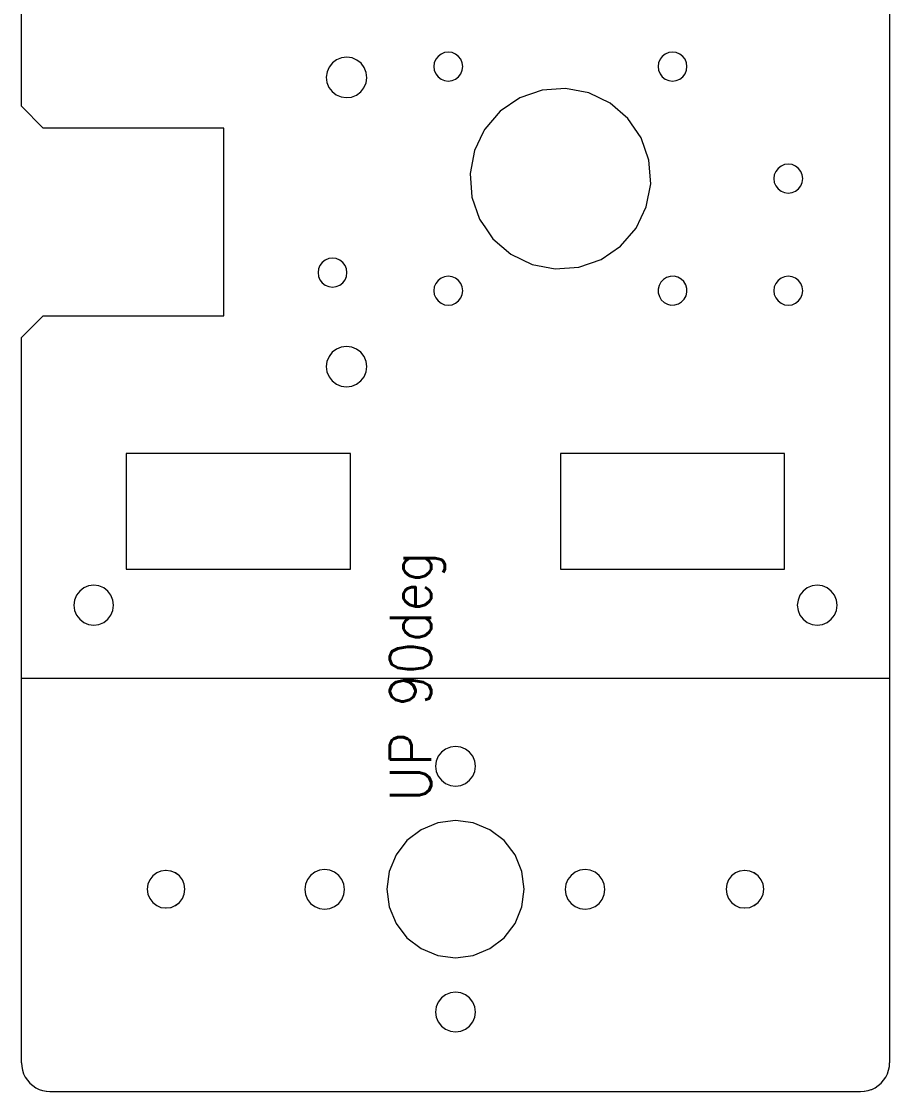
# Model space of a CAD drawing. Extents: x 0 to 2200, y 1000 to 1655.
# Drawn here: x 1959.1 to 2079.1, y 1232.6 to 1380.6 of the extents above; entities that cross this region are included whole.
import ezdxf

# ---------------------------------------------------------------- set-up
doc = ezdxf.new("R2010")
doc.units = 0
doc.layers.get('0').update_dxf_attribs({"linetype": 'CONTINUOUS', "lineweight": 25, "true_color": 0xffffff})
doc.layers.add('Layer0', color=7, linetype='BYLAYER', lineweight=5)
doc.styles.add('textstyle5', font='')
doc.styles.get('textstyle5').set_extended_font_data('Standard')

msp = doc.modelspace()

# ---------------------------------------------------------------- linework, layer by layer
at = {"layer": 'Layer0'}
for p, q in [((1959.07, 1368.88), (1959.07, 1466.02)), ((2079.07, 1466.02), (2079.07, 1289.73)), ((2002.64, 1375.32), (2002.06, 1374.88)), ((2003.32, 1375.59), (2002.64, 1375.32)), ((2004.05, 1375.68), (2003.32, 1375.59)), ((2004.77, 1375.57), (2004.05, 1375.68)), ((2005.44, 1375.28), (2004.77, 1375.57)), ((2006.02, 1374.83), (2005.44, 1375.28)), ((2016.34, 1375.38), (2016.14, 1374.89)), ((2016.66, 1375.79), (2016.34, 1375.38)), ((2017.07, 1376.11), (2016.66, 1375.79)), ((2017.56, 1376.31), (2017.07, 1376.11)), ((2018.07, 1376.38), (2017.56, 1376.31)), ((2018.59, 1376.31), (2018.07, 1376.38)), ((2019.07, 1376.11), (2018.59, 1376.31)), ((2019.49, 1375.79), (2019.07, 1376.11)), ((2019.81, 1375.38), (2019.49, 1375.79)), ((2020.01, 1374.89), (2019.81, 1375.38)), ((2047.34, 1375.38), (2047.14, 1374.89)), ((2047.66, 1375.79), (2047.34, 1375.38)), ((2048.07, 1376.11), (2047.66, 1375.79)), ((2048.56, 1376.31), (2048.07, 1376.11)), ((2049.07, 1376.38), (2048.56, 1376.31)), ((2049.59, 1376.31), (2049.07, 1376.38)), ((2050.07, 1376.11), (2049.59, 1376.31)), ((2050.49, 1375.79), (2050.07, 1376.11)), ((2050.81, 1375.38), (2050.49, 1375.79)), ((2051.01, 1374.89), (2050.81, 1375.38)), ((2001.61, 1374.3), (2001.32, 1373.63)), ((2002.06, 1374.88), (2001.61, 1374.3)), ((2006.45, 1374.25), (2006.02, 1374.83)), ((2006.73, 1373.57), (2006.45, 1374.25)), ((2016.14, 1374.89), (2016.07, 1374.38)), ((2016.07, 1374.38), (2016.14, 1373.86)), ((2016.14, 1373.86), (2016.34, 1373.38)), ((2019.81, 1373.38), (2020.01, 1373.86)), ((2020.07, 1374.38), (2020.01, 1374.89)), ((2020.01, 1373.86), (2020.07, 1374.38)), ((2047.14, 1374.89), (2047.07, 1374.38)), ((2047.07, 1374.38), (2047.14, 1373.86)), ((2047.14, 1373.86), (2047.34, 1373.38)), ((2050.81, 1373.38), (2051.01, 1373.86)), ((2051.07, 1374.38), (2051.01, 1374.89)), ((2051.01, 1373.86), (2051.07, 1374.38)), ((2001.32, 1373.63), (2001.21, 1372.91)), ((2001.21, 1372.91), (2001.3, 1372.18)), ((2006.71, 1372.12), (2006.81, 1372.84)), ((2006.81, 1372.84), (2006.73, 1373.57)), ((2016.34, 1373.38), (2016.66, 1372.96)), ((2016.66, 1372.96), (2017.07, 1372.64)), ((2017.07, 1372.64), (2017.56, 1372.44)), ((2017.56, 1372.44), (2018.07, 1372.38)), ((2018.07, 1372.38), (2018.59, 1372.44)), ((2018.59, 1372.44), (2019.07, 1372.64)), ((2019.07, 1372.64), (2019.49, 1372.96)), ((2019.49, 1372.96), (2019.81, 1373.38)), ((2047.34, 1373.38), (2047.66, 1372.96)), ((2047.66, 1372.96), (2048.07, 1372.64)), ((2048.07, 1372.64), (2048.56, 1372.44)), ((2048.56, 1372.44), (2049.07, 1372.38)), ((2049.07, 1372.38), (2049.59, 1372.44)), ((2049.59, 1372.44), (2050.07, 1372.64)), ((2050.07, 1372.64), (2050.49, 1372.96)), ((2050.49, 1372.96), (2050.81, 1373.38)), ((2001.3, 1372.18), (2001.57, 1371.5)), ((2001.57, 1371.5), (2002.01, 1370.92)), ((2002.01, 1370.92), (2002.59, 1370.47)), ((2005.39, 1370.44), (2005.97, 1370.87)), ((2005.97, 1370.87), (2006.42, 1371.45)), ((2006.42, 1371.45), (2006.71, 1372.12)), ((2031.03, 1371.11), (2027.95, 1370.04)), ((2034.28, 1371.36), (2031.03, 1371.11)), ((2037.49, 1370.75), (2034.28, 1371.36)), ((2002.59, 1370.47), (2003.26, 1370.18)), ((2003.26, 1370.18), (2003.98, 1370.08)), ((2003.98, 1370.08), (2004.71, 1370.16)), ((2004.71, 1370.16), (2005.39, 1370.44)), ((2027.95, 1370.04), (2025.25, 1368.2)), ((2040.43, 1369.33), (2037.49, 1370.75)), ((2042.9, 1367.2), (2040.43, 1369.33)), ((1962.07, 1365.88), (1959.07, 1368.88)), ((2025.25, 1368.2), (2023.12, 1365.73)), ((2044.74, 1364.5), (2042.9, 1367.2)), ((1987.07, 1365.88), (1962.07, 1365.88)), ((1987.07, 1339.88), (1987.07, 1365.88)), ((2022.91, 1365.3), (2021.7, 1362.79)), ((2022.95, 1365.38), (2022.91, 1365.3)), ((2023.12, 1365.73), (2022.95, 1365.38)), ((2045.81, 1361.42), (2044.74, 1364.5)), ((2021.7, 1362.79), (2021.09, 1359.58)), ((2046.05, 1358.17), (2045.81, 1361.42)), ((2064.07, 1360.61), (2063.66, 1360.29)), ((2064.56, 1360.81), (2064.07, 1360.61)), ((2065.07, 1360.88), (2064.56, 1360.81)), ((2065.59, 1360.81), (2065.07, 1360.88)), ((2066.07, 1360.61), (2065.59, 1360.81)), ((2066.49, 1360.29), (2066.07, 1360.61)), ((2021.09, 1359.58), (2021.34, 1356.33)), ((2063.14, 1359.39), (2063.07, 1358.88)), ((2063.34, 1359.88), (2063.14, 1359.39)), ((2063.66, 1360.29), (2063.34, 1359.88)), ((2066.81, 1359.88), (2066.49, 1360.29)), ((2067.01, 1359.39), (2066.81, 1359.88)), ((2067.07, 1358.88), (2067.01, 1359.39)), ((2045.44, 1354.96), (2046.05, 1358.17)), ((2063.07, 1358.88), (2063.14, 1358.36)), ((2063.14, 1358.36), (2063.34, 1357.88)), ((2063.34, 1357.88), (2063.66, 1357.46)), ((2066.49, 1357.46), (2066.81, 1357.88)), ((2066.81, 1357.88), (2067.01, 1358.36)), ((2067.01, 1358.36), (2067.07, 1358.88)), ((2021.34, 1356.33), (2022.41, 1353.25)), ((2063.66, 1357.46), (2064.07, 1357.14)), ((2064.07, 1357.14), (2064.56, 1356.94)), ((2064.56, 1356.94), (2065.07, 1356.88)), ((2065.07, 1356.88), (2065.59, 1356.94)), ((2065.59, 1356.94), (2066.07, 1357.14)), ((2066.07, 1357.14), (2066.49, 1357.46)), ((2044.03, 1352.02), (2045.44, 1354.96)), ((2022.41, 1353.25), (2023.01, 1352.38)), ((2023.01, 1352.38), (2023.03, 1352.33)), ((2023.03, 1352.33), (2024.25, 1350.55)), ((2041.9, 1349.55), (2044.03, 1352.02)), ((2024.25, 1350.55), (2026.72, 1348.42)), ((2039.2, 1347.71), (2041.9, 1349.55)), ((2000.66, 1347.29), (2000.34, 1346.88)), ((2001.07, 1347.61), (2000.66, 1347.29)), ((2001.56, 1347.81), (2001.07, 1347.61)), ((2002.07, 1347.88), (2001.56, 1347.81)), ((2002.59, 1347.81), (2002.07, 1347.88)), ((2003.07, 1347.61), (2002.59, 1347.81)), ((2003.49, 1347.29), (2003.07, 1347.61)), ((2003.81, 1346.88), (2003.49, 1347.29)), ((2026.72, 1348.42), (2029.66, 1347)), ((2036.12, 1346.64), (2039.2, 1347.71)), ((2000.14, 1346.39), (2000.07, 1345.88)), ((2000.07, 1345.88), (2000.14, 1345.36)), ((2000.34, 1346.88), (2000.14, 1346.39)), ((2004.01, 1346.39), (2003.81, 1346.88)), ((2004.07, 1345.88), (2004.01, 1346.39)), ((2004.01, 1345.36), (2004.07, 1345.88)), ((2029.66, 1347), (2032.86, 1346.4)), ((2032.86, 1346.4), (2036.12, 1346.64)), ((2000.14, 1345.36), (2000.34, 1344.88)), ((2000.34, 1344.88), (2000.66, 1344.46)), ((2000.66, 1344.46), (2001.07, 1344.14)), ((2001.07, 1344.14), (2001.56, 1343.94)), ((2002.59, 1343.94), (2003.07, 1344.14)), ((2003.07, 1344.14), (2003.49, 1344.46)), ((2003.49, 1344.46), (2003.81, 1344.88)), ((2003.81, 1344.88), (2004.01, 1345.36)), ((2016.34, 1344.38), (2016.14, 1343.89)), ((2016.66, 1344.79), (2016.34, 1344.38)), ((2017.07, 1345.11), (2016.66, 1344.79)), ((2017.56, 1345.31), (2017.07, 1345.11)), ((2018.07, 1345.38), (2017.56, 1345.31)), ((2018.59, 1345.31), (2018.07, 1345.38)), ((2019.07, 1345.11), (2018.59, 1345.31)), ((2019.49, 1344.79), (2019.07, 1345.11)), ((2019.81, 1344.38), (2019.49, 1344.79)), ((2020.01, 1343.89), (2019.81, 1344.38)), ((2047.45, 1344.55), (2047.21, 1344.09)), ((2047.81, 1344.93), (2047.45, 1344.55)), ((2048.26, 1345.2), (2047.81, 1344.93)), ((2048.76, 1345.35), (2048.26, 1345.2)), ((2049.28, 1345.37), (2048.76, 1345.35)), ((2049.79, 1345.24), (2049.28, 1345.37)), ((2050.25, 1344.99), (2049.79, 1345.24)), ((2050.63, 1344.64), (2050.25, 1344.99)), ((2050.9, 1344.19), (2050.63, 1344.64)), ((2051.05, 1343.69), (2050.9, 1344.19)), ((2063.34, 1344.38), (2063.14, 1343.89)), ((2063.66, 1344.79), (2063.34, 1344.38)), ((2064.07, 1345.11), (2063.66, 1344.79)), ((2064.56, 1345.31), (2064.07, 1345.11)), ((2065.07, 1345.38), (2064.56, 1345.31)), ((2065.59, 1345.31), (2065.07, 1345.38)), ((2066.07, 1345.11), (2065.59, 1345.31)), ((2066.49, 1344.79), (2066.07, 1345.11)), ((2066.81, 1344.38), (2066.49, 1344.79)), ((2067.01, 1343.89), (2066.81, 1344.38)), ((2001.56, 1343.94), (2002.07, 1343.88)), ((2002.07, 1343.88), (2002.59, 1343.94)), ((2016.14, 1343.89), (2016.07, 1343.38)), ((2016.07, 1343.38), (2016.14, 1342.86)), ((2016.14, 1342.86), (2016.34, 1342.38)), ((2019.81, 1342.38), (2020.01, 1342.86)), ((2020.07, 1343.38), (2020.01, 1343.89)), ((2020.01, 1342.86), (2020.07, 1343.38)), ((2047.21, 1344.09), (2047.08, 1343.58)), ((2047.08, 1343.58), (2047.1, 1343.06)), ((2047.1, 1343.06), (2047.25, 1342.56)), ((2050.94, 1342.66), (2051.06, 1343.17)), ((2051.06, 1343.17), (2051.05, 1343.69)), ((2063.14, 1343.89), (2063.07, 1343.38)), ((2063.07, 1343.38), (2063.14, 1342.86)), ((2063.14, 1342.86), (2063.34, 1342.38)), ((2066.81, 1342.38), (2067.01, 1342.86)), ((2067.07, 1343.38), (2067.01, 1343.89)), ((2067.01, 1342.86), (2067.07, 1343.38)), ((2016.34, 1342.38), (2016.66, 1341.96)), ((2016.66, 1341.96), (2017.07, 1341.64)), ((2017.07, 1341.64), (2017.56, 1341.44)), ((2017.56, 1341.44), (2018.07, 1341.38)), ((2018.07, 1341.38), (2018.59, 1341.44)), ((2018.59, 1341.44), (2019.07, 1341.64)), ((2019.07, 1341.64), (2019.49, 1341.96)), ((2019.49, 1341.96), (2019.81, 1342.38)), ((2047.25, 1342.56), (2047.52, 1342.12)), ((2047.52, 1342.12), (2047.9, 1341.76)), ((2047.9, 1341.76), (2048.36, 1341.51)), ((2048.36, 1341.51), (2048.86, 1341.39)), ((2048.86, 1341.39), (2049.39, 1341.4)), ((2049.39, 1341.4), (2049.89, 1341.55)), ((2049.89, 1341.55), (2050.33, 1341.82)), ((2050.33, 1341.82), (2050.69, 1342.2)), ((2050.69, 1342.2), (2050.94, 1342.66)), ((2063.34, 1342.38), (2063.66, 1341.96)), ((2063.66, 1341.96), (2064.07, 1341.64)), ((2064.07, 1341.64), (2064.56, 1341.44)), ((2064.56, 1341.44), (2065.07, 1341.38)), ((2065.07, 1341.38), (2065.59, 1341.44)), ((2065.59, 1341.44), (2066.07, 1341.64)), ((2066.07, 1341.64), (2066.49, 1341.96)), ((2066.49, 1341.96), (2066.81, 1342.38)), ((1959.07, 1336.88), (1962.07, 1339.88)), ((1962.07, 1339.88), (1987.07, 1339.88)), ((1959.07, 1289.73), (1959.07, 1336.88)), ((2002.61, 1335.3), (2002.03, 1334.86)), ((2003.29, 1335.58), (2002.61, 1335.3)), ((2004.01, 1335.68), (2003.29, 1335.58)), ((2004.74, 1335.58), (2004.01, 1335.68)), ((2005.41, 1335.3), (2004.74, 1335.58)), ((2005.99, 1334.86), (2005.41, 1335.3)), ((2001.59, 1334.28), (2001.31, 1333.6)), ((2002.03, 1334.86), (2001.59, 1334.28)), ((2006.44, 1334.28), (2005.99, 1334.86)), ((2006.72, 1333.6), (2006.44, 1334.28)), ((2001.31, 1333.6), (2001.21, 1332.88)), ((2001.21, 1332.88), (2001.31, 1332.15)), ((2006.81, 1332.88), (2006.72, 1333.6)), ((2006.72, 1332.15), (2006.81, 1332.88)), ((2001.31, 1332.15), (2001.59, 1331.48)), ((2001.59, 1331.48), (2002.03, 1330.9)), ((2002.03, 1330.9), (2002.61, 1330.45)), ((2005.41, 1330.45), (2005.99, 1330.9)), ((2005.99, 1330.9), (2006.44, 1331.48)), ((2006.44, 1331.48), (2006.72, 1332.15)), ((2002.61, 1330.45), (2003.29, 1330.17)), ((2003.29, 1330.17), (2004.01, 1330.08)), ((2004.01, 1330.08), (2004.74, 1330.17)), ((2004.74, 1330.17), (2005.41, 1330.45)), ((2004.57, 1320.88), (1973.57, 1320.88)), ((1973.57, 1320.88), (1973.57, 1304.88)), ((2004.57, 1304.88), (2004.57, 1320.88)), ((2064.57, 1320.88), (2033.57, 1320.88)), ((2033.57, 1320.88), (2033.57, 1304.88)), ((2064.57, 1304.88), (2064.57, 1320.88)), ((1973.57, 1304.88), (2004.57, 1304.88)), ((2033.57, 1304.88), (2064.57, 1304.88)), ((1966.69, 1301.25), (1966.42, 1300.59)), ((1967.13, 1301.82), (1966.69, 1301.25)), ((1967.7, 1302.26), (1967.13, 1301.82)), ((1968.36, 1302.53), (1967.7, 1302.26)), ((1969.07, 1302.63), (1968.36, 1302.53)), ((1969.79, 1302.53), (1969.07, 1302.63)), ((1970.45, 1302.26), (1969.79, 1302.53)), ((1971.02, 1301.82), (1970.45, 1302.26)), ((1971.45, 1301.25), (1971.02, 1301.82)), ((1971.73, 1300.59), (1971.45, 1301.25)), ((2066.69, 1301.25), (2066.42, 1300.59)), ((2067.13, 1301.82), (2066.69, 1301.25)), ((2067.7, 1302.26), (2067.13, 1301.82)), ((2068.36, 1302.53), (2067.7, 1302.26)), ((2069.07, 1302.63), (2068.36, 1302.53)), ((2069.79, 1302.53), (2069.07, 1302.63)), ((2070.45, 1302.26), (2069.79, 1302.53)), ((2071.02, 1301.82), (2070.45, 1302.26)), ((2071.45, 1301.25), (2071.02, 1301.82)), ((2071.73, 1300.59), (2071.45, 1301.25)), ((1966.42, 1300.59), (1966.32, 1299.88)), ((1966.32, 1299.88), (1966.42, 1299.16)), ((1971.82, 1299.88), (1971.73, 1300.59)), ((1971.73, 1299.16), (1971.82, 1299.88)), ((2066.42, 1300.59), (2066.32, 1299.88)), ((2066.32, 1299.88), (2066.42, 1299.16)), ((2071.82, 1299.88), (2071.73, 1300.59)), ((2071.73, 1299.16), (2071.82, 1299.88)), ((1966.42, 1299.16), (1966.69, 1298.5)), ((1966.69, 1298.5), (1967.13, 1297.93)), ((1971.02, 1297.93), (1971.45, 1298.5)), ((1971.45, 1298.5), (1971.73, 1299.16)), ((2066.42, 1299.16), (2066.69, 1298.5)), ((2066.69, 1298.5), (2067.13, 1297.93)), ((2071.02, 1297.93), (2071.45, 1298.5)), ((2071.45, 1298.5), (2071.73, 1299.16)), ((1967.13, 1297.93), (1967.7, 1297.49)), ((1967.7, 1297.49), (1968.36, 1297.22)), ((1968.36, 1297.22), (1969.07, 1297.13)), ((1969.07, 1297.13), (1969.79, 1297.22)), ((1969.79, 1297.22), (1970.45, 1297.49)), ((1970.45, 1297.49), (1971.02, 1297.93)), ((2067.13, 1297.93), (2067.7, 1297.49)), ((2067.7, 1297.49), (2068.36, 1297.22)), ((2068.36, 1297.22), (2069.07, 1297.13)), ((2069.07, 1297.13), (2069.79, 1297.22)), ((2069.79, 1297.22), (2070.45, 1297.49)), ((2070.45, 1297.49), (2071.02, 1297.93)), ((1959.07, 1236.59), (1959.07, 1289.73)), ((2079.07, 1289.73), (2079.07, 1236.59)), ((2017.13, 1279.54), (2016.69, 1278.97)), ((2017.7, 1279.97), (2017.13, 1279.54)), ((2018.36, 1280.25), (2017.7, 1279.97)), ((2019.07, 1280.34), (2018.36, 1280.25)), ((2019.79, 1280.25), (2019.07, 1280.34)), ((2020.45, 1279.97), (2019.79, 1280.25)), ((2021.02, 1279.54), (2020.45, 1279.97)), ((2021.45, 1278.97), (2021.02, 1279.54)), ((2016.42, 1278.3), (2016.32, 1277.59)), ((2016.32, 1277.59), (2016.42, 1276.88)), ((2016.69, 1278.97), (2016.42, 1278.3)), ((2021.73, 1278.3), (2021.45, 1278.97)), ((2021.82, 1277.59), (2021.73, 1278.3)), ((2021.73, 1276.88), (2021.82, 1277.59)), ((2016.42, 1276.88), (2016.69, 1276.22)), ((2016.69, 1276.22), (2017.13, 1275.65)), ((2021.02, 1275.65), (2021.45, 1276.22)), ((2021.45, 1276.22), (2021.73, 1276.88)), ((2017.13, 1275.65), (2017.7, 1275.21)), ((2017.7, 1275.21), (2018.36, 1274.94)), ((2018.36, 1274.94), (2019.07, 1274.84)), ((2019.07, 1274.84), (2019.79, 1274.94)), ((2019.79, 1274.94), (2020.45, 1275.21)), ((2020.45, 1275.21), (2021.02, 1275.65)), ((2014.32, 1268.82), (2012.36, 1267.31)), ((2016.61, 1269.77), (2014.32, 1268.82)), ((2019.07, 1270.09), (2016.61, 1269.77)), ((2021.53, 1269.77), (2019.07, 1270.09)), ((2023.82, 1268.82), (2021.53, 1269.77)), ((2025.79, 1267.31), (2023.82, 1268.82)), ((2012.36, 1267.31), (2010.85, 1265.34)), ((2027.3, 1265.34), (2025.79, 1267.31)), ((2010.85, 1265.34), (2009.9, 1263.05)), ((2028.25, 1263.05), (2027.3, 1265.34)), ((1977.77, 1262.84), (1977.23, 1262.43)), ((1978.34, 1263.1), (1977.77, 1262.84)), ((1978.4, 1263.1), (1978.34, 1263.1)), ((1979.01, 1263.19), (1978.4, 1263.1)), ((1979.04, 1263.19), (1979.01, 1263.19)), ((1979.07, 1263.19), (1979.04, 1263.19)), ((1979.69, 1263.1), (1979.07, 1263.19)), ((1979.75, 1263.1), (1979.69, 1263.1)), ((1980.31, 1262.84), (1979.75, 1263.1)), ((1980.91, 1262.43), (1980.31, 1262.84)), ((1980.37, 1262.84), (1980.31, 1262.84)), ((1980.91, 1262.43), (1980.37, 1262.84)), ((1999.61, 1262.94), (1999.04, 1262.5)), ((2000.27, 1263.22), (1999.61, 1262.94)), ((2000.98, 1263.31), (2000.27, 1263.22)), ((2001.69, 1263.22), (2000.98, 1263.31)), ((2002.36, 1262.94), (2001.69, 1263.22)), ((2002.93, 1262.5), (2002.36, 1262.94)), ((2009.9, 1263.05), (2009.57, 1260.59)), ((2028.57, 1260.59), (2028.25, 1263.05)), ((2035.61, 1262.94), (2035.04, 1262.5)), ((2036.27, 1263.22), (2035.61, 1262.94)), ((2036.98, 1263.31), (2036.27, 1263.22)), ((2037.69, 1263.22), (2036.98, 1263.31)), ((2038.36, 1262.94), (2037.69, 1263.22)), ((2038.93, 1262.5), (2038.36, 1262.94)), ((2057.77, 1262.84), (2057.23, 1262.43)), ((2058.34, 1263.1), (2057.77, 1262.84)), ((2058.4, 1263.1), (2058.34, 1263.1)), ((2059.01, 1263.19), (2058.4, 1263.1)), ((2059.04, 1263.19), (2059.01, 1263.19)), ((2059.07, 1263.19), (2059.04, 1263.19)), ((2059.69, 1263.1), (2059.07, 1263.19)), ((2059.75, 1263.1), (2059.69, 1263.1)), ((2060.31, 1262.84), (2059.75, 1263.1)), ((2060.91, 1262.43), (2060.31, 1262.84)), ((2060.37, 1262.84), (2060.31, 1262.84)), ((2060.91, 1262.43), (2060.37, 1262.84)), ((1976.56, 1261.27), (1976.47, 1260.59)), ((1976.82, 1261.89), (1976.56, 1261.27)), ((1977.23, 1262.43), (1976.82, 1261.89)), ((1981.32, 1261.89), (1980.91, 1262.43)), ((1981.58, 1261.27), (1981.32, 1261.89)), ((1981.67, 1260.59), (1981.58, 1261.27)), ((1998.33, 1261.27), (1998.23, 1260.56)), ((1998.6, 1261.93), (1998.33, 1261.27)), ((1999.04, 1262.5), (1998.6, 1261.93)), ((2003.36, 1261.93), (2002.93, 1262.5)), ((2003.64, 1261.27), (2003.36, 1261.93)), ((2003.73, 1260.56), (2003.64, 1261.27)), ((2034.33, 1261.27), (2034.23, 1260.56)), ((2034.6, 1261.93), (2034.33, 1261.27)), ((2035.04, 1262.5), (2034.6, 1261.93)), ((2039.36, 1261.93), (2038.93, 1262.5)), ((2039.64, 1261.27), (2039.36, 1261.93)), ((2039.73, 1260.56), (2039.64, 1261.27)), ((2056.56, 1261.27), (2056.47, 1260.59)), ((2056.82, 1261.89), (2056.56, 1261.27)), ((2057.23, 1262.43), (2056.82, 1261.89)), ((2061.32, 1261.89), (2060.91, 1262.43)), ((2061.58, 1261.27), (2061.32, 1261.89)), ((2061.67, 1260.59), (2061.58, 1261.27)), ((1976.47, 1260.59), (1976.56, 1259.92)), ((1976.56, 1259.92), (1976.82, 1259.29)), ((1981.32, 1259.29), (1981.58, 1259.92)), ((1981.58, 1259.92), (1981.67, 1260.59)), ((1998.23, 1260.56), (1998.33, 1259.85)), ((1998.33, 1259.85), (1998.6, 1259.18)), ((2003.36, 1259.18), (2003.64, 1259.85)), ((2003.64, 1259.85), (2003.73, 1260.56)), ((2009.57, 1260.59), (2009.9, 1258.13)), ((2028.25, 1258.13), (2028.57, 1260.59)), ((2034.23, 1260.56), (2034.33, 1259.85)), ((2034.33, 1259.85), (2034.6, 1259.18)), ((2039.36, 1259.18), (2039.64, 1259.85)), ((2039.64, 1259.85), (2039.73, 1260.56)), ((2056.47, 1260.59), (2056.56, 1259.92)), ((2056.56, 1259.92), (2056.82, 1259.29)), ((2061.32, 1259.29), (2061.58, 1259.92)), ((2061.58, 1259.92), (2061.67, 1260.59)), ((1976.82, 1259.29), (1977.23, 1258.75)), ((1977.23, 1258.75), (1977.77, 1258.34)), ((1977.77, 1258.34), (1978.34, 1258.08)), ((1979.75, 1258.08), (1980.31, 1258.34)), ((1980.31, 1258.34), (1980.91, 1258.75)), ((1980.31, 1258.34), (1980.37, 1258.34)), ((1980.37, 1258.34), (1980.91, 1258.75)), ((1980.91, 1258.75), (1981.32, 1259.29)), ((1998.6, 1259.18), (1999.04, 1258.61)), ((1999.04, 1258.61), (1999.61, 1258.18)), ((2002.36, 1258.18), (2002.93, 1258.61)), ((2002.93, 1258.61), (2003.36, 1259.18)), ((2034.6, 1259.18), (2035.04, 1258.61)), ((2035.04, 1258.61), (2035.61, 1258.18)), ((2038.36, 1258.18), (2038.93, 1258.61)), ((2038.93, 1258.61), (2039.36, 1259.18)), ((2056.82, 1259.29), (2057.23, 1258.75)), ((2057.23, 1258.75), (2057.77, 1258.34)), ((2057.77, 1258.34), (2058.34, 1258.08)), ((2059.75, 1258.08), (2060.31, 1258.34)), ((2060.31, 1258.34), (2060.91, 1258.75)), ((2060.31, 1258.34), (2060.37, 1258.34)), ((2060.37, 1258.34), (2060.91, 1258.75)), ((2060.91, 1258.75), (2061.32, 1259.29)), ((1978.34, 1258.08), (1978.4, 1258.08)), ((1978.4, 1258.08), (1979.01, 1257.99)), ((1979.01, 1257.99), (1979.04, 1258)), ((1979.04, 1258), (1979.07, 1257.99)), ((1979.07, 1257.99), (1979.69, 1258.08)), ((1979.69, 1258.08), (1979.75, 1258.08)), ((1999.61, 1258.18), (2000.27, 1257.9)), ((2000.27, 1257.9), (2000.98, 1257.81)), ((2000.98, 1257.81), (2001.69, 1257.9)), ((2001.69, 1257.9), (2002.36, 1258.18)), ((2009.9, 1258.13), (2010.85, 1255.84)), ((2027.3, 1255.84), (2028.25, 1258.13)), ((2035.61, 1258.18), (2036.27, 1257.9)), ((2036.27, 1257.9), (2036.98, 1257.81)), ((2036.98, 1257.81), (2037.69, 1257.9)), ((2037.69, 1257.9), (2038.36, 1258.18)), ((2058.34, 1258.08), (2058.4, 1258.08)), ((2058.4, 1258.08), (2059.01, 1257.99)), ((2059.01, 1257.99), (2059.04, 1258)), ((2059.04, 1258), (2059.07, 1257.99)), ((2059.07, 1257.99), (2059.69, 1258.08)), ((2059.69, 1258.08), (2059.75, 1258.08)), ((2010.85, 1255.84), (2012.36, 1253.88)), ((2025.79, 1253.88), (2027.3, 1255.84)), ((2012.36, 1253.88), (2014.32, 1252.37)), ((2023.82, 1252.37), (2025.79, 1253.88)), ((2014.32, 1252.37), (2016.61, 1251.42)), ((2021.53, 1251.42), (2023.82, 1252.37)), ((2016.61, 1251.42), (2019.07, 1251.09)), ((2019.07, 1251.09), (2021.53, 1251.42)), ((2016.69, 1244.97), (2016.42, 1244.3)), ((2017.13, 1245.54), (2016.69, 1244.97)), ((2017.7, 1245.97), (2017.13, 1245.54)), ((2018.36, 1246.25), (2017.7, 1245.97)), ((2019.07, 1246.34), (2018.36, 1246.25)), ((2019.79, 1246.25), (2019.07, 1246.34)), ((2020.45, 1245.97), (2019.79, 1246.25)), ((2021.02, 1245.54), (2020.45, 1245.97)), ((2021.45, 1244.97), (2021.02, 1245.54)), ((2021.73, 1244.3), (2021.45, 1244.97)), ((2016.42, 1244.3), (2016.32, 1243.59)), ((2016.32, 1243.59), (2016.42, 1242.88)), ((2021.82, 1243.59), (2021.73, 1244.3)), ((2021.73, 1242.88), (2021.82, 1243.59)), ((2016.42, 1242.88), (2016.69, 1242.22)), ((2016.69, 1242.22), (2017.13, 1241.65)), ((2021.02, 1241.65), (2021.45, 1242.22)), ((2021.45, 1242.22), (2021.73, 1242.88)), ((2017.13, 1241.65), (2017.7, 1241.21)), ((2017.7, 1241.21), (2018.36, 1240.94)), ((2018.36, 1240.94), (2019.07, 1240.84)), ((2019.07, 1240.84), (2019.79, 1240.94)), ((2019.79, 1240.94), (2020.45, 1241.21)), ((2020.45, 1241.21), (2021.02, 1241.65)), ((1959.07, 1236.59), (1959.11, 1236.07)), ((2079.04, 1236.07), (2079.07, 1236.59)), ((1959.11, 1236.07), (1959.21, 1235.56)), ((1959.21, 1235.56), (1959.38, 1235.06)), ((1959.38, 1235.06), (1959.61, 1234.59)), ((2078.54, 1234.59), (2078.77, 1235.06)), ((2078.77, 1235.06), (2078.94, 1235.56)), ((2078.94, 1235.56), (2079.04, 1236.07)), ((1959.61, 1234.59), (1959.9, 1234.16)), ((1959.9, 1234.16), (1960.24, 1233.76)), ((1960.24, 1233.76), (1960.64, 1233.42)), ((1960.64, 1233.42), (1961.07, 1233.13)), ((1961.07, 1233.13), (1961.54, 1232.9)), ((2076.6, 1232.9), (2077.07, 1233.13)), ((2077.07, 1233.13), (2077.51, 1233.42)), ((2077.51, 1233.42), (2077.9, 1233.76)), ((2077.9, 1233.76), (2078.25, 1234.16)), ((2078.25, 1234.16), (2078.54, 1234.59)), ((1961.54, 1232.9), (1961.98, 1232.73)), ((1961.98, 1232.73), (1962.04, 1232.73)), ((1962.04, 1232.73), (1962.49, 1232.63)), ((1962.49, 1232.63), (1962.55, 1232.63)), ((1962.55, 1232.63), (1963.01, 1232.59)), ((1963.01, 1232.59), (1963.07, 1232.59)), ((1963.07, 1232.59), (2075.01, 1232.59)), ((2075.01, 1232.59), (2075.07, 1232.59)), ((2075.07, 1232.59), (2075.54, 1232.63)), ((2075.54, 1232.63), (2075.6, 1232.63)), ((2075.6, 1232.63), (2076.05, 1232.73)), ((2076.05, 1232.73), (2076.11, 1232.73)), ((2076.11, 1232.73), (2076.54, 1232.9)), ((2076.54, 1232.9), (2076.6, 1232.9))]:
    msp.add_line(p, q, dxfattribs=at)
at = {"layer": 'Layer0', "color": 2, "true_color": 0xffff00}
msp.add_line((2079.07, 1289.73), (1959.07, 1289.73), dxfattribs=at)

# ---------------------------------------------------------------- texts
at = {"insert": (2010, 1290), "char_height": 20, "attachment_point": 2, "rotation": 90, "style": 'textstyle5'}
msp.add_mtext('\\H5.71429;UP 90deg', dxfattribs=at)

doc.saveas('drawing.dxf')
